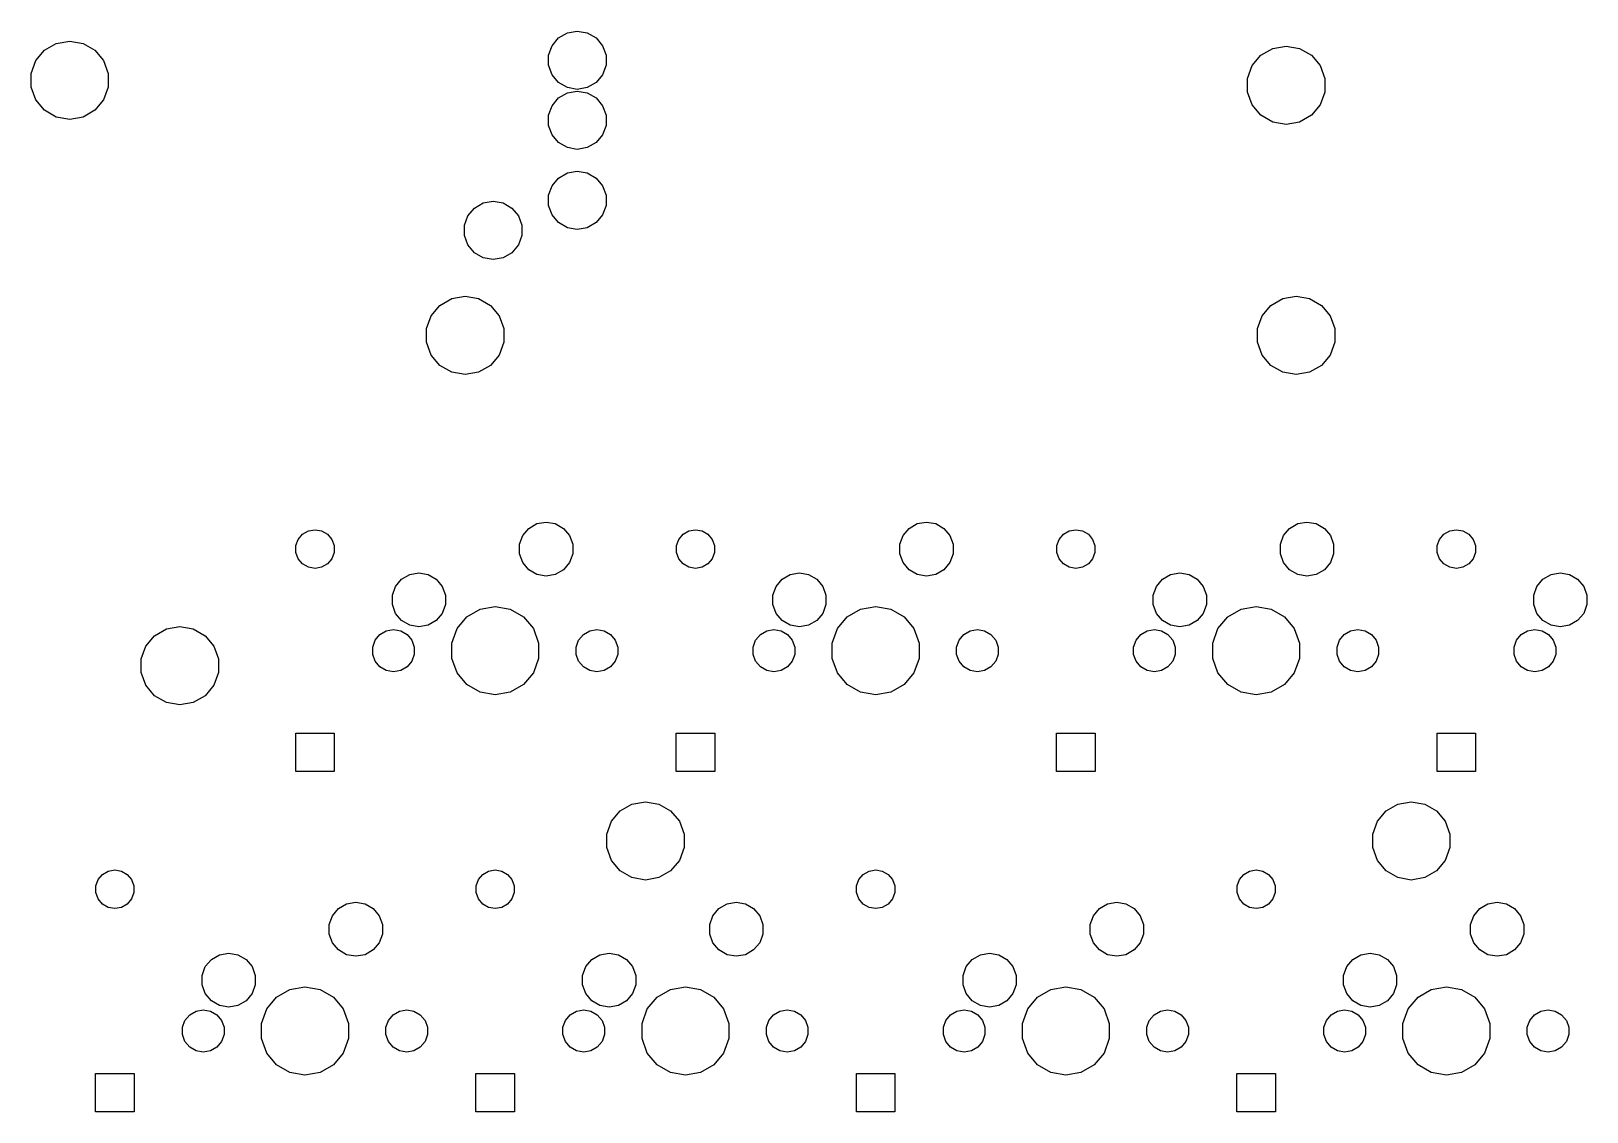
# Model space of a CAD drawing. Extents: x 37 to 201, y -145 to -29.
# Drawn here: x 36.8 to 114.5, y -83 to -29 of the extents above; entities that cross this region are included whole.
import ezdxf

# ---------------------------------------------------------------- set-up
doc = ezdxf.new("R2010")
doc.units = 0
doc.header["$MEASUREMENT"] = 0
doc.layers.add('BLACK', color=7, linetype='CONTINUOUS')

msp = doc.modelspace()

# ---------------------------------------------------------------- linework, layer by layer
at = {"layer": 'Black'}
for p, q in [((62.8395, -29.7722), (63.1644, -29.385)), ((63.1644, -29.385), (63.6022, -29.1322)), ((63.6022, -29.1322), (64.1, -29.0445)), ((64.1, -29.0445), (64.5978, -29.1322)), ((64.5978, -29.1322), (65.0356, -29.385)), ((65.0356, -29.385), (65.3605, -29.7722)), ((37.0548, -30.5213), (37.4918, -30.0005)), ((37.4918, -30.0005), (38.0805, -29.6606)), ((38.0805, -29.6606), (38.75, -29.5426)), ((38.75, -29.5426), (39.4195, -29.6606)), ((39.4195, -29.6606), (40.0082, -30.0005)), ((40.0082, -30.0005), (40.4452, -30.5213)), ((62.6666, -30.2472), (62.8395, -29.7722)), ((62.6666, -30.7528), (62.6666, -30.2472)), ((65.3605, -29.7722), (65.5334, -30.2472)), ((65.5334, -30.2472), (65.5334, -30.7528)), ((97.8048, -30.7713), (98.2418, -30.2505)), ((98.2418, -30.2505), (98.8305, -29.9106)), ((98.8305, -29.9106), (99.5, -29.7926)), ((99.5, -29.7926), (100.169, -29.9106)), ((100.169, -29.9106), (100.758, -30.2505)), ((100.758, -30.2505), (101.195, -30.7713)), ((36.8223, -31.1601), (37.0548, -30.5213)), ((40.4452, -30.5213), (40.6777, -31.1601)), ((62.8395, -31.2278), (62.6666, -30.7528)), ((65.5334, -30.7528), (65.3605, -31.2278)), ((97.5723, -31.4101), (97.8048, -30.7713)), ((101.195, -30.7713), (101.428, -31.4101)), ((36.8223, -31.8399), (36.8223, -31.1601)), ((37.0548, -32.4787), (36.8223, -31.8399)), ((40.6777, -31.8399), (40.4452, -32.4787)), ((40.6777, -31.1601), (40.6777, -31.8399)), ((63.1644, -31.615), (62.8395, -31.2278)), ((63.6022, -31.8678), (63.1644, -31.615)), ((65.0356, -31.615), (64.5978, -31.8678)), ((65.3605, -31.2278), (65.0356, -31.615)), ((97.5723, -32.0899), (97.5723, -31.4101)), ((101.428, -31.4101), (101.428, -32.0899)), ((37.4918, -32.9995), (37.0548, -32.4787)), ((40.4452, -32.4787), (40.0082, -32.9995)), ((62.8395, -32.7722), (63.1644, -32.385)), ((63.1644, -32.385), (63.6022, -32.1322)), ((64.1, -31.9555), (63.6022, -31.8678)), ((63.6022, -32.1322), (64.1, -32.0445)), ((64.5978, -31.8678), (64.1, -31.9555)), ((64.1, -32.0445), (64.5978, -32.1322)), ((64.5978, -32.1322), (65.0356, -32.385)), ((65.0356, -32.385), (65.3605, -32.7722)), ((97.8048, -32.7287), (97.5723, -32.0899)), ((101.428, -32.0899), (101.195, -32.7287)), ((38.0805, -33.3394), (37.4918, -32.9995)), ((38.75, -33.4574), (38.0805, -33.3394)), ((39.4195, -33.3394), (38.75, -33.4574)), ((40.0082, -32.9995), (39.4195, -33.3394)), ((62.6666, -33.2472), (62.8395, -32.7722)), ((62.6666, -33.7528), (62.6666, -33.2472)), ((65.3605, -32.7722), (65.5334, -33.2472)), ((65.5334, -33.2472), (65.5334, -33.7528)), ((98.2418, -33.2495), (97.8048, -32.7287)), ((98.8305, -33.5894), (98.2418, -33.2495)), ((100.758, -33.2495), (100.169, -33.5894)), ((101.195, -32.7287), (100.758, -33.2495)), ((62.8395, -34.2278), (62.6666, -33.7528)), ((65.5334, -33.7528), (65.3605, -34.2278)), ((99.5, -33.7074), (98.8305, -33.5894)), ((100.169, -33.5894), (99.5, -33.7074)), ((63.1644, -34.615), (62.8395, -34.2278)), ((63.6022, -34.8678), (63.1644, -34.615)), ((64.1, -34.9555), (63.6022, -34.8678)), ((64.5978, -34.8678), (64.1, -34.9555)), ((65.0356, -34.615), (64.5978, -34.8678)), ((65.3605, -34.2278), (65.0356, -34.615)), ((62.8395, -36.7722), (63.1644, -36.385)), ((63.1644, -36.385), (63.6022, -36.1322)), ((63.6022, -36.1322), (64.1, -36.0445)), ((64.1, -36.0445), (64.5978, -36.1322)), ((64.5978, -36.1322), (65.0356, -36.385)), ((65.0356, -36.385), (65.3605, -36.7722)), ((62.6666, -37.2472), (62.8395, -36.7722)), ((62.6666, -37.7528), (62.6666, -37.2472)), ((65.3605, -36.7722), (65.5334, -37.2472)), ((65.5334, -37.2472), (65.5334, -37.7528)), ((58.6395, -38.2722), (58.9644, -37.885)), ((58.9644, -37.885), (59.4022, -37.6322)), ((59.4022, -37.6322), (59.9, -37.5445)), ((59.9, -37.5445), (60.3978, -37.6322)), ((60.3978, -37.6322), (60.8356, -37.885)), ((60.8356, -37.885), (61.1605, -38.2722)), ((62.8395, -38.2278), (62.6666, -37.7528)), ((65.5334, -37.7528), (65.3605, -38.2278)), ((58.4666, -38.7472), (58.6395, -38.2722)), ((58.4666, -39.2528), (58.4666, -38.7472)), ((61.1605, -38.2722), (61.3334, -38.7472)), ((61.3334, -38.7472), (61.3334, -39.2528)), ((63.1644, -38.615), (62.8395, -38.2278)), ((63.6022, -38.8678), (63.1644, -38.615)), ((65.0356, -38.615), (64.5978, -38.8678)), ((65.3605, -38.2278), (65.0356, -38.615)), ((58.6395, -39.7278), (58.4666, -39.2528)), ((61.3334, -39.2528), (61.1605, -39.7278)), ((64.1, -38.9555), (63.6022, -38.8678)), ((64.5978, -38.8678), (64.1, -38.9555)), ((58.9644, -40.115), (58.6395, -39.7278)), ((59.4022, -40.3678), (58.9644, -40.115)), ((59.9, -40.4555), (59.4022, -40.3678)), ((60.3978, -40.3678), (59.9, -40.4555)), ((60.8356, -40.115), (60.3978, -40.3678)), ((61.1605, -39.7278), (60.8356, -40.115)), ((57.2418, -42.7505), (57.8305, -42.4106)), ((57.8305, -42.4106), (58.5, -42.2926)), ((58.5, -42.2926), (59.1695, -42.4106)), ((59.1695, -42.4106), (59.7582, -42.7505)), ((98.7418, -42.7505), (99.3305, -42.4106)), ((99.3305, -42.4106), (100, -42.2926)), ((100, -42.2926), (100.669, -42.4106)), ((100.669, -42.4106), (101.258, -42.7505)), ((56.5723, -43.9101), (56.8048, -43.2713)), ((56.8048, -43.2713), (57.2418, -42.7505)), ((59.7582, -42.7505), (60.1952, -43.2713)), ((60.1952, -43.2713), (60.4277, -43.9101)), ((98.0723, -43.9101), (98.3048, -43.2713)), ((98.3048, -43.2713), (98.7418, -42.7505)), ((101.258, -42.7505), (101.695, -43.2713)), ((101.695, -43.2713), (101.928, -43.9101)), ((56.5723, -44.5899), (56.5723, -43.9101)), ((60.4277, -43.9101), (60.4277, -44.5899)), ((98.0723, -44.5899), (98.0723, -43.9101)), ((101.928, -43.9101), (101.928, -44.5899)), ((56.8048, -45.2287), (56.5723, -44.5899)), ((60.4277, -44.5899), (60.1952, -45.2287)), ((98.3048, -45.2287), (98.0723, -44.5899)), ((101.928, -44.5899), (101.695, -45.2287)), ((57.2418, -45.7495), (56.8048, -45.2287)), ((57.8305, -46.0894), (57.2418, -45.7495)), ((59.7582, -45.7495), (59.1695, -46.0894)), ((60.1952, -45.2287), (59.7582, -45.7495)), ((98.7418, -45.7495), (98.3048, -45.2287)), ((99.3305, -46.0894), (98.7418, -45.7495)), ((101.258, -45.7495), (100.669, -46.0894)), ((101.695, -45.2287), (101.258, -45.7495)), ((58.5, -46.2074), (57.8305, -46.0894)), ((59.1695, -46.0894), (58.5, -46.2074)), ((100, -46.2074), (99.3305, -46.0894)), ((100.669, -46.0894), (100, -46.2074)), ((62.0789, -53.6532), (62.54, -53.5719)), ((62.54, -53.5719), (63.0011, -53.6532)), ((81.0789, -53.6532), (81.54, -53.5719)), ((81.54, -53.5719), (82.0011, -53.6532)), ((100.079, -53.6532), (100.54, -53.5719)), ((100.54, -53.5719), (101.001, -53.6532)), ((50.1637, -54.4372), (50.3793, -54.1803)), ((50.3793, -54.1803), (50.6697, -54.0126)), ((50.6697, -54.0126), (51, -53.9543)), ((51, -53.9543), (51.3303, -54.0126)), ((51.3303, -54.0126), (51.6207, -54.1803)), ((51.6207, -54.1803), (51.8363, -54.4372)), ((61.2124, -54.6859), (61.3725, -54.2459)), ((61.3725, -54.2459), (61.6734, -53.8873)), ((61.6734, -53.8873), (62.0789, -53.6532)), ((63.0011, -53.6532), (63.4066, -53.8873)), ((63.4066, -53.8873), (63.7075, -54.2459)), ((63.7075, -54.2459), (63.8676, -54.6859)), ((69.1637, -54.4372), (69.3793, -54.1803)), ((69.3793, -54.1803), (69.6697, -54.0126)), ((69.6697, -54.0126), (70, -53.9543)), ((70, -53.9543), (70.3303, -54.0126)), ((70.3303, -54.0126), (70.6207, -54.1803)), ((70.6207, -54.1803), (70.8363, -54.4372)), ((80.2124, -54.6859), (80.3725, -54.2459)), ((80.3725, -54.2459), (80.6734, -53.8873)), ((80.6734, -53.8873), (81.0789, -53.6532)), ((82.0011, -53.6532), (82.4066, -53.8873)), ((82.4066, -53.8873), (82.7075, -54.2459)), ((82.7075, -54.2459), (82.8676, -54.6859)), ((88.1637, -54.4372), (88.3793, -54.1803)), ((88.3793, -54.1803), (88.6697, -54.0126)), ((88.6697, -54.0126), (89, -53.9543)), ((89, -53.9543), (89.3303, -54.0126)), ((89.3303, -54.0126), (89.6207, -54.1803)), ((89.6207, -54.1803), (89.8363, -54.4372)), ((99.2124, -54.6859), (99.3725, -54.2459)), ((99.3725, -54.2459), (99.6734, -53.8873)), ((99.6734, -53.8873), (100.079, -53.6532)), ((101.001, -53.6532), (101.407, -53.8873)), ((101.407, -53.8873), (101.708, -54.2459)), ((101.708, -54.2459), (101.868, -54.6859)), ((107.164, -54.4372), (107.379, -54.1803)), ((107.379, -54.1803), (107.67, -54.0126)), ((107.67, -54.0126), (108, -53.9543)), ((108, -53.9543), (108.33, -54.0126)), ((108.33, -54.0126), (108.621, -54.1803)), ((108.621, -54.1803), (108.836, -54.4372)), ((50.049, -54.7523), (50.1637, -54.4372)), ((50.049, -55.0877), (50.049, -54.7523)), ((50.1637, -55.4028), (50.049, -55.0877)), ((51.8363, -54.4372), (51.951, -54.7523)), ((51.951, -55.0877), (51.8363, -55.4028)), ((51.951, -54.7523), (51.951, -55.0877)), ((61.2124, -55.1541), (61.2124, -54.6859)), ((61.3725, -55.5941), (61.2124, -55.1541)), ((63.8676, -55.1541), (63.7075, -55.5941)), ((63.8676, -54.6859), (63.8676, -55.1541)), ((69.049, -54.7523), (69.1637, -54.4372)), ((69.049, -55.0877), (69.049, -54.7523)), ((69.1637, -55.4028), (69.049, -55.0877)), ((70.8363, -54.4372), (70.951, -54.7523)), ((70.951, -55.0877), (70.8363, -55.4028)), ((70.951, -54.7523), (70.951, -55.0877)), ((80.2124, -55.1541), (80.2124, -54.6859)), ((80.3725, -55.5941), (80.2124, -55.1541)), ((82.8676, -55.1541), (82.7075, -55.5941)), ((82.8676, -54.6859), (82.8676, -55.1541)), ((88.049, -54.7523), (88.1637, -54.4372)), ((88.049, -55.0877), (88.049, -54.7523)), ((88.1637, -55.4028), (88.049, -55.0877)), ((89.8363, -54.4372), (89.951, -54.7523)), ((89.951, -55.0877), (89.8363, -55.4028)), ((89.951, -54.7523), (89.951, -55.0877)), ((99.2124, -55.1541), (99.2124, -54.6859)), ((99.3725, -55.5941), (99.2124, -55.1541)), ((101.868, -55.1541), (101.708, -55.5941)), ((101.868, -54.6859), (101.868, -55.1541)), ((107.049, -54.7523), (107.164, -54.4372)), ((107.049, -55.0877), (107.049, -54.7523)), ((107.164, -55.4028), (107.049, -55.0877)), ((108.836, -54.4372), (108.951, -54.7523)), ((108.951, -55.0877), (108.836, -55.4028)), ((108.951, -54.7523), (108.951, -55.0877)), ((50.3793, -55.6597), (50.1637, -55.4028)), ((50.6697, -55.8274), (50.3793, -55.6597)), ((51, -55.8857), (50.6697, -55.8274)), ((51.3303, -55.8274), (51, -55.8857)), ((51.6207, -55.6597), (51.3303, -55.8274)), ((51.8363, -55.4028), (51.6207, -55.6597)), ((61.6734, -55.9527), (61.3725, -55.5941)), ((63.7075, -55.5941), (63.4066, -55.9527)), ((69.3793, -55.6597), (69.1637, -55.4028)), ((69.6697, -55.8274), (69.3793, -55.6597)), ((70, -55.8857), (69.6697, -55.8274)), ((70.3303, -55.8274), (70, -55.8857)), ((70.6207, -55.6597), (70.3303, -55.8274)), ((70.8363, -55.4028), (70.6207, -55.6597)), ((80.6734, -55.9527), (80.3725, -55.5941)), ((82.7075, -55.5941), (82.4066, -55.9527)), ((88.3793, -55.6597), (88.1637, -55.4028)), ((88.6697, -55.8274), (88.3793, -55.6597)), ((89, -55.8857), (88.6697, -55.8274)), ((89.3303, -55.8274), (89, -55.8857)), ((89.6207, -55.6597), (89.3303, -55.8274)), ((89.8363, -55.4028), (89.6207, -55.6597)), ((99.6734, -55.9527), (99.3725, -55.5941)), ((101.708, -55.5941), (101.407, -55.9527)), ((107.379, -55.6597), (107.164, -55.4028)), ((107.67, -55.8274), (107.379, -55.6597)), ((108, -55.8857), (107.67, -55.8274)), ((108.33, -55.8274), (108, -55.8857)), ((108.621, -55.6597), (108.33, -55.8274)), ((108.836, -55.4028), (108.621, -55.6597)), ((55.0225, -56.7859), (55.3234, -56.4273)), ((55.3234, -56.4273), (55.7289, -56.1932)), ((55.7289, -56.1932), (56.19, -56.1119)), ((56.19, -56.1119), (56.6511, -56.1932)), ((56.6511, -56.1932), (57.0566, -56.4273)), ((57.0566, -56.4273), (57.3575, -56.7859)), ((62.0789, -56.1868), (61.6734, -55.9527)), ((62.54, -56.2681), (62.0789, -56.1868)), ((63.0011, -56.1868), (62.54, -56.2681)), ((63.4066, -55.9527), (63.0011, -56.1868)), ((74.0225, -56.7859), (74.3234, -56.4273)), ((74.3234, -56.4273), (74.7289, -56.1932)), ((74.7289, -56.1932), (75.19, -56.1119)), ((75.19, -56.1119), (75.6511, -56.1932)), ((75.6511, -56.1932), (76.0566, -56.4273)), ((76.0566, -56.4273), (76.3575, -56.7859)), ((81.0789, -56.1868), (80.6734, -55.9527)), ((81.54, -56.2681), (81.0789, -56.1868)), ((82.0011, -56.1868), (81.54, -56.2681)), ((82.4066, -55.9527), (82.0011, -56.1868)), ((93.0225, -56.7859), (93.3234, -56.4273)), ((93.3234, -56.4273), (93.7289, -56.1932)), ((93.7289, -56.1932), (94.19, -56.1119)), ((94.19, -56.1119), (94.6511, -56.1932)), ((94.6511, -56.1932), (95.0566, -56.4273)), ((95.0566, -56.4273), (95.3575, -56.7859)), ((100.079, -56.1868), (99.6734, -55.9527)), ((100.54, -56.2681), (100.079, -56.1868)), ((101.001, -56.1868), (100.54, -56.2681)), ((101.407, -55.9527), (101.001, -56.1868)), ((112.022, -56.7859), (112.323, -56.4273)), ((112.323, -56.4273), (112.729, -56.1932)), ((112.729, -56.1932), (113.19, -56.1119)), ((113.19, -56.1119), (113.651, -56.1932)), ((113.651, -56.1932), (114.057, -56.4273)), ((114.057, -56.4273), (114.358, -56.7859)), ((54.8624, -57.2259), (55.0225, -56.7859)), ((54.8624, -57.6941), (54.8624, -57.2259)), ((57.3575, -56.7859), (57.5176, -57.2259)), ((57.5176, -57.2259), (57.5176, -57.6941)), ((73.8624, -57.2259), (74.0225, -56.7859)), ((73.8624, -57.6941), (73.8624, -57.2259)), ((76.3575, -56.7859), (76.5176, -57.2259)), ((76.5176, -57.2259), (76.5176, -57.6941)), ((92.8624, -57.2259), (93.0225, -56.7859)), ((92.8624, -57.6941), (92.8624, -57.2259)), ((95.3575, -56.7859), (95.5176, -57.2259)), ((95.5176, -57.2259), (95.5176, -57.6941)), ((111.862, -57.2259), (112.022, -56.7859)), ((111.862, -57.6941), (111.862, -57.2259)), ((114.358, -56.7859), (114.518, -57.2259)), ((114.518, -57.2259), (114.518, -57.6941)), ((55.0225, -58.1341), (54.8624, -57.6941)), ((55.3234, -58.4927), (55.0225, -58.1341)), ((57.3575, -58.1341), (57.0566, -58.4927)), ((57.5176, -57.6941), (57.3575, -58.1341)), ((58.5844, -58.313), (59.2468, -57.9305)), ((59.2468, -57.9305), (60, -57.7977)), ((60, -57.7977), (60.7532, -57.9305)), ((60.7532, -57.9305), (61.4156, -58.313)), ((74.0225, -58.1341), (73.8624, -57.6941)), ((74.3234, -58.4927), (74.0225, -58.1341)), ((76.3575, -58.1341), (76.0566, -58.4927)), ((76.5176, -57.6941), (76.3575, -58.1341)), ((77.5844, -58.313), (78.2468, -57.9305)), ((78.2468, -57.9305), (79, -57.7977)), ((79, -57.7977), (79.7532, -57.9305)), ((79.7532, -57.9305), (80.4156, -58.313)), ((93.0225, -58.1341), (92.8624, -57.6941)), ((93.3234, -58.4927), (93.0225, -58.1341)), ((95.3575, -58.1341), (95.0566, -58.4927)), ((95.5176, -57.6941), (95.3575, -58.1341)), ((96.5844, -58.313), (97.2468, -57.9305)), ((97.2468, -57.9305), (98, -57.7977)), ((98, -57.7977), (98.7532, -57.9305)), ((98.7532, -57.9305), (99.4156, -58.313)), ((112.022, -58.1341), (111.862, -57.6941)), ((112.323, -58.4927), (112.022, -58.1341)), ((114.358, -58.1341), (114.057, -58.4927)), ((114.518, -57.6941), (114.358, -58.1341)), ((42.9918, -59.2505), (43.5805, -58.9106)), ((43.5805, -58.9106), (44.25, -58.7926)), ((44.25, -58.7926), (44.9195, -58.9106)), ((44.9195, -58.9106), (45.5082, -59.2505)), ((54.2419, -59.1919), (54.5592, -59.0087)), ((54.5592, -59.0087), (54.92, -58.9451)), ((54.92, -58.9451), (55.2808, -59.0087)), ((55.2808, -59.0087), (55.5981, -59.1919)), ((55.7289, -58.7268), (55.3234, -58.4927)), ((56.19, -58.8081), (55.7289, -58.7268)), ((56.6511, -58.7268), (56.19, -58.8081)), ((57.0566, -58.4927), (56.6511, -58.7268)), ((57.8312, -59.6176), (58.0928, -58.8989)), ((58.0928, -58.8989), (58.5844, -58.313)), ((61.4156, -58.313), (61.9072, -58.8989)), ((61.9072, -58.8989), (62.1688, -59.6176)), ((64.4019, -59.1919), (64.7192, -59.0087)), ((64.7192, -59.0087), (65.08, -58.9451)), ((65.08, -58.9451), (65.4408, -59.0087)), ((65.4408, -59.0087), (65.7581, -59.1919)), ((73.2419, -59.1919), (73.5592, -59.0087)), ((73.5592, -59.0087), (73.92, -58.9451)), ((73.92, -58.9451), (74.2808, -59.0087)), ((74.2808, -59.0087), (74.5981, -59.1919)), ((74.7289, -58.7268), (74.3234, -58.4927)), ((75.19, -58.8081), (74.7289, -58.7268)), ((75.6511, -58.7268), (75.19, -58.8081)), ((76.0566, -58.4927), (75.6511, -58.7268)), ((76.8312, -59.6176), (77.0928, -58.8989)), ((77.0928, -58.8989), (77.5844, -58.313)), ((80.4156, -58.313), (80.9072, -58.8989)), ((80.9072, -58.8989), (81.1688, -59.6176)), ((83.4019, -59.1919), (83.7192, -59.0087)), ((83.7192, -59.0087), (84.08, -58.9451)), ((84.08, -58.9451), (84.4408, -59.0087)), ((84.4408, -59.0087), (84.7581, -59.1919)), ((92.2419, -59.1919), (92.5592, -59.0087)), ((92.5592, -59.0087), (92.92, -58.9451)), ((92.92, -58.9451), (93.2808, -59.0087)), ((93.2808, -59.0087), (93.5981, -59.1919)), ((93.7289, -58.7268), (93.3234, -58.4927)), ((94.19, -58.8081), (93.7289, -58.7268)), ((94.6511, -58.7268), (94.19, -58.8081)), ((95.0566, -58.4927), (94.6511, -58.7268)), ((95.8312, -59.6176), (96.0928, -58.8989)), ((96.0928, -58.8989), (96.5844, -58.313)), ((99.4156, -58.313), (99.9072, -58.8989)), ((99.9072, -58.8989), (100.169, -59.6176)), ((102.402, -59.1919), (102.719, -59.0087)), ((102.719, -59.0087), (103.08, -58.9451)), ((103.08, -58.9451), (103.441, -59.0087)), ((103.441, -59.0087), (103.758, -59.1919)), ((111.242, -59.1919), (111.559, -59.0087)), ((111.559, -59.0087), (111.92, -58.9451)), ((111.92, -58.9451), (112.281, -59.0087)), ((112.281, -59.0087), (112.598, -59.1919)), ((112.729, -58.7268), (112.323, -58.4927)), ((113.19, -58.8081), (112.729, -58.7268)), ((113.651, -58.7268), (113.19, -58.8081)), ((114.057, -58.4927), (113.651, -58.7268)), ((42.3223, -60.4101), (42.5548, -59.7713)), ((42.5548, -59.7713), (42.9918, -59.2505)), ((45.5082, -59.2505), (45.9452, -59.7713)), ((45.9452, -59.7713), (46.1777, -60.4101)), ((53.8811, -59.8168), (54.0064, -59.4725)), ((53.8811, -60.1832), (53.8811, -59.8168)), ((54.0064, -59.4725), (54.2419, -59.1919)), ((55.5981, -59.1919), (55.8336, -59.4725)), ((55.8336, -59.4725), (55.9589, -59.8168)), ((55.9589, -59.8168), (55.9589, -60.1832)), ((57.8312, -60.3824), (57.8312, -59.6176)), ((62.1688, -59.6176), (62.1688, -60.3824)), ((64.0411, -59.8168), (64.1664, -59.4725)), ((64.0411, -60.1832), (64.0411, -59.8168)), ((64.1664, -59.4725), (64.4019, -59.1919)), ((65.7581, -59.1919), (65.9936, -59.4725)), ((65.9936, -59.4725), (66.1189, -59.8168)), ((66.1189, -59.8168), (66.1189, -60.1832)), ((72.8811, -59.8168), (73.0064, -59.4725)), ((72.8811, -60.1832), (72.8811, -59.8168)), ((73.0064, -59.4725), (73.2419, -59.1919)), ((74.5981, -59.1919), (74.8336, -59.4725)), ((74.8336, -59.4725), (74.9589, -59.8168)), ((74.9589, -59.8168), (74.9589, -60.1832)), ((76.8312, -60.3824), (76.8312, -59.6176)), ((81.1688, -59.6176), (81.1688, -60.3824)), ((83.0411, -59.8168), (83.1664, -59.4725)), ((83.0411, -60.1832), (83.0411, -59.8168)), ((83.1664, -59.4725), (83.4019, -59.1919)), ((84.7581, -59.1919), (84.9936, -59.4725)), ((84.9936, -59.4725), (85.1189, -59.8168)), ((85.1189, -59.8168), (85.1189, -60.1832)), ((91.8811, -59.8168), (92.0064, -59.4725)), ((91.8811, -60.1832), (91.8811, -59.8168)), ((92.0064, -59.4725), (92.2419, -59.1919)), ((93.5981, -59.1919), (93.8336, -59.4725)), ((93.8336, -59.4725), (93.9589, -59.8168)), ((93.9589, -59.8168), (93.9589, -60.1832)), ((95.8312, -60.3824), (95.8312, -59.6176)), ((100.169, -59.6176), (100.169, -60.3824)), ((102.041, -59.8168), (102.166, -59.4725)), ((102.041, -60.1832), (102.041, -59.8168)), ((102.166, -59.4725), (102.402, -59.1919)), ((103.758, -59.1919), (103.994, -59.4725)), ((103.994, -59.4725), (104.119, -59.8168)), ((104.119, -59.8168), (104.119, -60.1832)), ((110.881, -59.8168), (111.006, -59.4725)), ((110.881, -60.1832), (110.881, -59.8168)), ((111.006, -59.4725), (111.242, -59.1919)), ((112.598, -59.1919), (112.834, -59.4725)), ((112.834, -59.4725), (112.959, -59.8168)), ((112.959, -59.8168), (112.959, -60.1832)), ((42.3223, -61.0899), (42.3223, -60.4101)), ((46.1777, -60.4101), (46.1777, -61.0899)), ((54.0064, -60.5275), (53.8811, -60.1832)), ((54.2419, -60.8081), (54.0064, -60.5275)), ((55.8336, -60.5275), (55.5981, -60.8081)), ((55.9589, -60.1832), (55.8336, -60.5275)), ((58.0928, -61.1011), (57.8312, -60.3824)), ((62.1688, -60.3824), (61.9072, -61.1011)), ((64.1664, -60.5275), (64.0411, -60.1832)), ((64.4019, -60.8081), (64.1664, -60.5275)), ((65.9936, -60.5275), (65.7581, -60.8081)), ((66.1189, -60.1832), (65.9936, -60.5275)), ((73.0064, -60.5275), (72.8811, -60.1832)), ((73.2419, -60.8081), (73.0064, -60.5275)), ((74.8336, -60.5275), (74.5981, -60.8081)), ((74.9589, -60.1832), (74.8336, -60.5275)), ((77.0928, -61.1011), (76.8312, -60.3824)), ((81.1688, -60.3824), (80.9072, -61.1011)), ((83.1664, -60.5275), (83.0411, -60.1832)), ((83.4019, -60.8081), (83.1664, -60.5275)), ((84.9936, -60.5275), (84.7581, -60.8081)), ((85.1189, -60.1832), (84.9936, -60.5275)), ((92.0064, -60.5275), (91.8811, -60.1832)), ((92.2419, -60.8081), (92.0064, -60.5275)), ((93.8336, -60.5275), (93.5981, -60.8081)), ((93.9589, -60.1832), (93.8336, -60.5275)), ((96.0928, -61.1011), (95.8312, -60.3824)), ((100.169, -60.3824), (99.9072, -61.1011)), ((102.166, -60.5275), (102.041, -60.1832)), ((102.402, -60.8081), (102.166, -60.5275)), ((103.994, -60.5275), (103.758, -60.8081)), ((104.119, -60.1832), (103.994, -60.5275)), ((111.006, -60.5275), (110.881, -60.1832)), ((111.242, -60.8081), (111.006, -60.5275)), ((112.834, -60.5275), (112.598, -60.8081)), ((112.959, -60.1832), (112.834, -60.5275)), ((42.5548, -61.7287), (42.3223, -61.0899)), ((46.1777, -61.0899), (45.9452, -61.7287)), ((54.5592, -60.9913), (54.2419, -60.8081)), ((54.92, -61.0549), (54.5592, -60.9913)), ((55.2808, -60.9913), (54.92, -61.0549)), ((55.5981, -60.8081), (55.2808, -60.9913)), ((58.5844, -61.687), (58.0928, -61.1011)), ((61.9072, -61.1011), (61.4156, -61.687)), ((64.7192, -60.9913), (64.4019, -60.8081)), ((65.08, -61.0549), (64.7192, -60.9913)), ((65.4408, -60.9913), (65.08, -61.0549)), ((65.7581, -60.8081), (65.4408, -60.9913)), ((73.5592, -60.9913), (73.2419, -60.8081)), ((73.92, -61.0549), (73.5592, -60.9913)), ((74.2808, -60.9913), (73.92, -61.0549)), ((74.5981, -60.8081), (74.2808, -60.9913)), ((77.5844, -61.687), (77.0928, -61.1011)), ((80.9072, -61.1011), (80.4156, -61.687)), ((83.7192, -60.9913), (83.4019, -60.8081)), ((84.08, -61.0549), (83.7192, -60.9913)), ((84.4408, -60.9913), (84.08, -61.0549)), ((84.7581, -60.8081), (84.4408, -60.9913)), ((92.5592, -60.9913), (92.2419, -60.8081)), ((92.92, -61.0549), (92.5592, -60.9913)), ((93.2808, -60.9913), (92.92, -61.0549)), ((93.5981, -60.8081), (93.2808, -60.9913)), ((96.5844, -61.687), (96.0928, -61.1011)), ((99.9072, -61.1011), (99.4156, -61.687)), ((102.719, -60.9913), (102.402, -60.8081)), ((103.08, -61.0549), (102.719, -60.9913)), ((103.441, -60.9913), (103.08, -61.0549)), ((103.758, -60.8081), (103.441, -60.9913)), ((111.559, -60.9913), (111.242, -60.8081)), ((111.92, -61.0549), (111.559, -60.9913)), ((112.281, -60.9913), (111.92, -61.0549)), ((112.598, -60.8081), (112.281, -60.9913)), ((42.9918, -62.2495), (42.5548, -61.7287)), ((45.9452, -61.7287), (45.5082, -62.2495)), ((59.2468, -62.0695), (58.5844, -61.687)), ((60, -62.2023), (59.2468, -62.0695)), ((60.7532, -62.0695), (60, -62.2023)), ((61.4156, -61.687), (60.7532, -62.0695)), ((78.2468, -62.0695), (77.5844, -61.687)), ((79, -62.2023), (78.2468, -62.0695)), ((79.7532, -62.0695), (79, -62.2023)), ((80.4156, -61.687), (79.7532, -62.0695)), ((97.2468, -62.0695), (96.5844, -61.687)), ((98, -62.2023), (97.2468, -62.0695)), ((98.7532, -62.0695), (98, -62.2023)), ((99.4156, -61.687), (98.7532, -62.0695)), ((43.5805, -62.5894), (42.9918, -62.2495)), ((44.25, -62.7074), (43.5805, -62.5894)), ((44.9195, -62.5894), (44.25, -62.7074)), ((45.5082, -62.2495), (44.9195, -62.5894)), ((50.038, -66.042), (50.038, -64.118)), ((50.038, -64.118), (51.962, -64.118)), ((51.962, -64.118), (51.962, -66.042)), ((69.038, -66.042), (69.038, -64.118)), ((69.038, -64.118), (70.962, -64.118)), ((70.962, -64.118), (70.962, -66.042)), ((88.038, -66.042), (88.038, -64.118)), ((88.038, -64.118), (89.962, -64.118)), ((89.962, -64.118), (89.962, -66.042)), ((107.038, -66.042), (107.038, -64.118)), ((107.038, -64.118), (108.962, -64.118)), ((108.962, -64.118), (108.962, -66.042)), ((51.962, -66.042), (50.038, -66.042)), ((70.962, -66.042), (69.038, -66.042)), ((89.962, -66.042), (88.038, -66.042)), ((108.962, -66.042), (107.038, -66.042)), ((66.8305, -67.6606), (67.5, -67.5426)), ((67.5, -67.5426), (68.1695, -67.6606)), ((105.081, -67.6606), (105.75, -67.5426)), ((105.75, -67.5426), (106.419, -67.6606)), ((65.8048, -68.5213), (66.2418, -68.0005)), ((66.2418, -68.0005), (66.8305, -67.6606)), ((68.1695, -67.6606), (68.7582, -68.0005)), ((68.7582, -68.0005), (69.1952, -68.5213)), ((104.055, -68.5213), (104.492, -68.0005)), ((104.492, -68.0005), (105.081, -67.6606)), ((106.419, -67.6606), (107.008, -68.0005)), ((107.008, -68.0005), (107.445, -68.5213)), ((65.5723, -69.1601), (65.8048, -68.5213)), ((69.1952, -68.5213), (69.4277, -69.1601)), ((103.822, -69.1601), (104.055, -68.5213)), ((107.445, -68.5213), (107.678, -69.1601)), ((65.5723, -69.8399), (65.5723, -69.1601)), ((65.8048, -70.4787), (65.5723, -69.8399)), ((69.4277, -69.8399), (69.1952, -70.4787)), ((69.4277, -69.1601), (69.4277, -69.8399)), ((103.822, -69.8399), (103.822, -69.1601)), ((104.055, -70.4787), (103.822, -69.8399)), ((107.678, -69.8399), (107.445, -70.4787)), ((107.678, -69.1601), (107.678, -69.8399)), ((66.2418, -70.9995), (65.8048, -70.4787)), ((69.1952, -70.4787), (68.7582, -70.9995)), ((104.492, -70.9995), (104.055, -70.4787)), ((107.445, -70.4787), (107.008, -70.9995)), ((40.049, -71.7523), (40.1637, -71.4372)), ((40.1637, -71.4372), (40.3793, -71.1803)), ((40.3793, -71.1803), (40.6697, -71.0126)), ((40.6697, -71.0126), (41, -70.9543)), ((41, -70.9543), (41.3303, -71.0126)), ((41.3303, -71.0126), (41.6207, -71.1803)), ((41.6207, -71.1803), (41.8363, -71.4372)), ((41.8363, -71.4372), (41.951, -71.7523)), ((59.049, -71.7523), (59.1637, -71.4372)), ((59.1637, -71.4372), (59.3793, -71.1803)), ((59.3793, -71.1803), (59.6697, -71.0126)), ((59.6697, -71.0126), (60, -70.9543)), ((60, -70.9543), (60.3303, -71.0126)), ((60.3303, -71.0126), (60.6207, -71.1803)), ((60.6207, -71.1803), (60.8363, -71.4372)), ((60.8363, -71.4372), (60.951, -71.7523)), ((66.8305, -71.3394), (66.2418, -70.9995)), ((67.5, -71.4574), (66.8305, -71.3394)), ((68.1695, -71.3394), (67.5, -71.4574)), ((68.7582, -70.9995), (68.1695, -71.3394)), ((78.049, -71.7523), (78.1637, -71.4372)), ((78.1637, -71.4372), (78.3793, -71.1803)), ((78.3793, -71.1803), (78.6697, -71.0126)), ((78.6697, -71.0126), (79, -70.9543)), ((79, -70.9543), (79.3303, -71.0126)), ((79.3303, -71.0126), (79.6207, -71.1803)), ((79.6207, -71.1803), (79.8363, -71.4372)), ((79.8363, -71.4372), (79.951, -71.7523)), ((97.049, -71.7523), (97.1637, -71.4372)), ((97.1637, -71.4372), (97.3793, -71.1803)), ((97.3793, -71.1803), (97.6697, -71.0126)), ((97.6697, -71.0126), (98, -70.9543)), ((98, -70.9543), (98.3303, -71.0126)), ((98.3303, -71.0126), (98.6207, -71.1803)), ((98.6207, -71.1803), (98.8363, -71.4372)), ((98.8363, -71.4372), (98.951, -71.7523)), ((105.081, -71.3394), (104.492, -70.9995)), ((105.75, -71.4574), (105.081, -71.3394)), ((106.419, -71.3394), (105.75, -71.4574)), ((107.008, -70.9995), (106.419, -71.3394)), ((40.049, -72.0877), (40.049, -71.7523)), ((40.1637, -72.4028), (40.049, -72.0877)), ((41.951, -72.0877), (41.8363, -72.4028)), ((41.951, -71.7523), (41.951, -72.0877)), ((59.049, -72.0877), (59.049, -71.7523)), ((59.1637, -72.4028), (59.049, -72.0877)), ((60.951, -72.0877), (60.8363, -72.4028)), ((60.951, -71.7523), (60.951, -72.0877)), ((78.049, -72.0877), (78.049, -71.7523)), ((78.1637, -72.4028), (78.049, -72.0877)), ((79.951, -72.0877), (79.8363, -72.4028)), ((79.951, -71.7523), (79.951, -72.0877)), ((97.049, -72.0877), (97.049, -71.7523)), ((97.1637, -72.4028), (97.049, -72.0877)), ((98.951, -72.0877), (98.8363, -72.4028)), ((98.951, -71.7523), (98.951, -72.0877)), ((40.3793, -72.6598), (40.1637, -72.4028)), ((40.6697, -72.8274), (40.3793, -72.6598)), ((41, -72.8857), (40.6697, -72.8274)), ((41.3303, -72.8274), (41, -72.8857)), ((41.6207, -72.6598), (41.3303, -72.8274)), ((41.8363, -72.4028), (41.6207, -72.6598)), ((51.8725, -73.2459), (52.1734, -72.8873)), ((52.1734, -72.8873), (52.5789, -72.6532)), ((52.5789, -72.6532), (53.04, -72.5719)), ((53.04, -72.5719), (53.5011, -72.6532)), ((53.5011, -72.6532), (53.9066, -72.8873)), ((53.9066, -72.8873), (54.2075, -73.2459)), ((59.3793, -72.6598), (59.1637, -72.4028)), ((59.6697, -72.8274), (59.3793, -72.6598)), ((60, -72.8857), (59.6697, -72.8274)), ((60.3303, -72.8274), (60, -72.8857)), ((60.6207, -72.6598), (60.3303, -72.8274)), ((60.8363, -72.4028), (60.6207, -72.6598)), ((70.8725, -73.2459), (71.1734, -72.8873)), ((71.1734, -72.8873), (71.5789, -72.6532)), ((71.5789, -72.6532), (72.04, -72.5719)), ((72.04, -72.5719), (72.5011, -72.6532)), ((72.5011, -72.6532), (72.9066, -72.8873)), ((72.9066, -72.8873), (73.2075, -73.2459)), ((78.3793, -72.6598), (78.1637, -72.4028)), ((78.6697, -72.8274), (78.3793, -72.6598)), ((79, -72.8857), (78.6697, -72.8274)), ((79.3303, -72.8274), (79, -72.8857)), ((79.6207, -72.6598), (79.3303, -72.8274)), ((79.8363, -72.4028), (79.6207, -72.6598)), ((89.8725, -73.2459), (90.1734, -72.8873)), ((90.1734, -72.8873), (90.5789, -72.6532)), ((90.5789, -72.6532), (91.04, -72.5719)), ((91.04, -72.5719), (91.5011, -72.6532)), ((91.5011, -72.6532), (91.9066, -72.8873)), ((91.9066, -72.8873), (92.2075, -73.2459)), ((97.3793, -72.6598), (97.1637, -72.4028)), ((97.6697, -72.8274), (97.3793, -72.6598)), ((98, -72.8857), (97.6697, -72.8274)), ((98.3303, -72.8274), (98, -72.8857)), ((98.6207, -72.6598), (98.3303, -72.8274)), ((98.8363, -72.4028), (98.6207, -72.6598)), ((108.872, -73.2459), (109.173, -72.8873)), ((109.173, -72.8873), (109.579, -72.6532)), ((109.579, -72.6532), (110.04, -72.5719)), ((110.04, -72.5719), (110.501, -72.6532)), ((110.501, -72.6532), (110.907, -72.8873)), ((110.907, -72.8873), (111.208, -73.2459)), ((51.7124, -73.6859), (51.8725, -73.2459)), ((51.7124, -74.1541), (51.7124, -73.6859)), ((54.2075, -73.2459), (54.3676, -73.6859)), ((54.3676, -73.6859), (54.3676, -74.1541)), ((70.7124, -73.6859), (70.8725, -73.2459)), ((70.7124, -74.1541), (70.7124, -73.6859)), ((73.2075, -73.2459), (73.3676, -73.6859)), ((73.3676, -73.6859), (73.3676, -74.1541)), ((89.7124, -73.6859), (89.8725, -73.2459)), ((89.7124, -74.1541), (89.7124, -73.6859)), ((92.2075, -73.2459), (92.3676, -73.6859)), ((92.3676, -73.6859), (92.3676, -74.1541)), ((108.712, -73.6859), (108.872, -73.2459)), ((108.712, -74.1541), (108.712, -73.6859)), ((111.208, -73.2459), (111.368, -73.6859)), ((111.368, -73.6859), (111.368, -74.1541)), ((51.8725, -74.5941), (51.7124, -74.1541)), ((54.3676, -74.1541), (54.2075, -74.5941)), ((70.8725, -74.5941), (70.7124, -74.1541)), ((73.3676, -74.1541), (73.2075, -74.5941)), ((89.8725, -74.5941), (89.7124, -74.1541)), ((92.3676, -74.1541), (92.2075, -74.5941)), ((108.872, -74.5941), (108.712, -74.1541)), ((111.368, -74.1541), (111.208, -74.5941)), ((45.8234, -75.4273), (46.2289, -75.1932)), ((46.2289, -75.1932), (46.69, -75.1119)), ((46.69, -75.1119), (47.1511, -75.1932)), ((47.1511, -75.1932), (47.5566, -75.4273)), ((52.1734, -74.9527), (51.8725, -74.5941)), ((52.5789, -75.1868), (52.1734, -74.9527)), ((53.04, -75.2681), (52.5789, -75.1868)), ((53.5011, -75.1868), (53.04, -75.2681)), ((53.9066, -74.9527), (53.5011, -75.1868)), ((54.2075, -74.5941), (53.9066, -74.9527)), ((64.8234, -75.4273), (65.2289, -75.1932)), ((65.2289, -75.1932), (65.69, -75.1119)), ((65.69, -75.1119), (66.1511, -75.1932)), ((66.1511, -75.1932), (66.5566, -75.4273)), ((71.1734, -74.9527), (70.8725, -74.5941)), ((71.5789, -75.1868), (71.1734, -74.9527)), ((72.04, -75.2681), (71.5789, -75.1868)), ((72.5011, -75.1868), (72.04, -75.2681)), ((72.9066, -74.9527), (72.5011, -75.1868)), ((73.2075, -74.5941), (72.9066, -74.9527)), ((83.8234, -75.4273), (84.2289, -75.1932)), ((84.2289, -75.1932), (84.69, -75.1119)), ((84.69, -75.1119), (85.1511, -75.1932)), ((85.1511, -75.1932), (85.5566, -75.4273)), ((90.1734, -74.9527), (89.8725, -74.5941)), ((90.5789, -75.1868), (90.1734, -74.9527)), ((91.04, -75.2681), (90.5789, -75.1868)), ((91.5011, -75.1868), (91.04, -75.2681)), ((91.9066, -74.9527), (91.5011, -75.1868)), ((92.2075, -74.5941), (91.9066, -74.9527)), ((102.823, -75.4273), (103.229, -75.1932)), ((103.229, -75.1932), (103.69, -75.1119)), ((103.69, -75.1119), (104.151, -75.1932)), ((104.151, -75.1932), (104.557, -75.4273)), ((109.173, -74.9527), (108.872, -74.5941)), ((109.579, -75.1868), (109.173, -74.9527)), ((110.04, -75.2681), (109.579, -75.1868)), ((110.501, -75.1868), (110.04, -75.2681)), ((110.907, -74.9527), (110.501, -75.1868)), ((111.208, -74.5941), (110.907, -74.9527)), ((45.3624, -76.2259), (45.5225, -75.7859)), ((45.5225, -75.7859), (45.8234, -75.4273)), ((47.5566, -75.4273), (47.8575, -75.7859)), ((47.8575, -75.7859), (48.0176, -76.2259)), ((64.3624, -76.2259), (64.5225, -75.7859)), ((64.5225, -75.7859), (64.8234, -75.4273)), ((66.5566, -75.4273), (66.8575, -75.7859)), ((66.8575, -75.7859), (67.0176, -76.2259)), ((83.3624, -76.2259), (83.5225, -75.7859)), ((83.5225, -75.7859), (83.8234, -75.4273)), ((85.5566, -75.4273), (85.8575, -75.7859)), ((85.8575, -75.7859), (86.0176, -76.2259)), ((102.362, -76.2259), (102.522, -75.7859)), ((102.522, -75.7859), (102.823, -75.4273)), ((104.557, -75.4273), (104.858, -75.7859)), ((104.858, -75.7859), (105.018, -76.2259)), ((45.3624, -76.6941), (45.3624, -76.2259)), ((45.5225, -77.1341), (45.3624, -76.6941)), ((48.0176, -76.6941), (47.8575, -77.1341)), ((48.0176, -76.2259), (48.0176, -76.6941)), ((49.7468, -76.9305), (50.5, -76.7977)), ((50.5, -76.7977), (51.2532, -76.9305)), ((64.3624, -76.6941), (64.3624, -76.2259)), ((64.5225, -77.1341), (64.3624, -76.6941)), ((67.0176, -76.6941), (66.8575, -77.1341)), ((67.0176, -76.2259), (67.0176, -76.6941)), ((68.7468, -76.9305), (69.5, -76.7977)), ((69.5, -76.7977), (70.2532, -76.9305)), ((83.3624, -76.6941), (83.3624, -76.2259)), ((83.5225, -77.1341), (83.3624, -76.6941)), ((86.0176, -76.6941), (85.8575, -77.1341)), ((86.0176, -76.2259), (86.0176, -76.6941)), ((87.7468, -76.9305), (88.5, -76.7977)), ((88.5, -76.7977), (89.2532, -76.9305)), ((102.362, -76.6941), (102.362, -76.2259)), ((102.522, -77.1341), (102.362, -76.6941)), ((105.018, -76.6941), (104.858, -77.1341)), ((105.018, -76.2259), (105.018, -76.6941)), ((106.747, -76.9305), (107.5, -76.7977)), ((107.5, -76.7977), (108.253, -76.9305)), ((45.8234, -77.4927), (45.5225, -77.1341)), ((46.2289, -77.7268), (45.8234, -77.4927)), ((47.5566, -77.4927), (47.1511, -77.7268)), ((47.8575, -77.1341), (47.5566, -77.4927)), ((48.5928, -77.8989), (49.0844, -77.313)), ((49.0844, -77.313), (49.7468, -76.9305)), ((51.2532, -76.9305), (51.9156, -77.313)), ((51.9156, -77.313), (52.4072, -77.8989)), ((64.8234, -77.4927), (64.5225, -77.1341)), ((65.2289, -77.7268), (64.8234, -77.4927)), ((66.5566, -77.4927), (66.1511, -77.7268)), ((66.8575, -77.1341), (66.5566, -77.4927)), ((67.5928, -77.8989), (68.0844, -77.313)), ((68.0844, -77.313), (68.7468, -76.9305)), ((70.2532, -76.9305), (70.9156, -77.313)), ((70.9156, -77.313), (71.4072, -77.8989)), ((83.8234, -77.4927), (83.5225, -77.1341)), ((84.2289, -77.7268), (83.8234, -77.4927)), ((85.5566, -77.4927), (85.1511, -77.7268)), ((85.8575, -77.1341), (85.5566, -77.4927)), ((86.5928, -77.8989), (87.0844, -77.313)), ((87.0844, -77.313), (87.7468, -76.9305)), ((89.2532, -76.9305), (89.9156, -77.313)), ((89.9156, -77.313), (90.4072, -77.8989)), ((102.823, -77.4927), (102.522, -77.1341)), ((103.229, -77.7268), (102.823, -77.4927)), ((104.557, -77.4927), (104.151, -77.7268)), ((104.858, -77.1341), (104.557, -77.4927)), ((105.593, -77.8989), (106.084, -77.313)), ((106.084, -77.313), (106.747, -76.9305)), ((108.253, -76.9305), (108.916, -77.313)), ((108.916, -77.313), (109.407, -77.8989)), ((44.3811, -78.8168), (44.5064, -78.4725)), ((44.5064, -78.4725), (44.7419, -78.1919)), ((44.7419, -78.1919), (45.0592, -78.0087)), ((45.0592, -78.0087), (45.42, -77.9451)), ((45.42, -77.9451), (45.7808, -78.0087)), ((45.7808, -78.0087), (46.0981, -78.1919)), ((46.0981, -78.1919), (46.3336, -78.4725)), ((46.69, -77.8081), (46.2289, -77.7268)), ((46.3336, -78.4725), (46.4589, -78.8168)), ((47.1511, -77.7268), (46.69, -77.8081)), ((48.3312, -78.6176), (48.5928, -77.8989)), ((52.4072, -77.8989), (52.6688, -78.6176)), ((54.5411, -78.8168), (54.6664, -78.4725)), ((54.6664, -78.4725), (54.9019, -78.1919)), ((54.9019, -78.1919), (55.2192, -78.0087)), ((55.2192, -78.0087), (55.58, -77.9451)), ((55.58, -77.9451), (55.9408, -78.0087)), ((55.9408, -78.0087), (56.2581, -78.1919)), ((56.2581, -78.1919), (56.4936, -78.4725)), ((56.4936, -78.4725), (56.6189, -78.8168)), ((63.3811, -78.8168), (63.5064, -78.4725)), ((63.5064, -78.4725), (63.7419, -78.1919)), ((63.7419, -78.1919), (64.0592, -78.0087)), ((64.0592, -78.0087), (64.42, -77.9451)), ((64.42, -77.9451), (64.7808, -78.0087)), ((64.7808, -78.0087), (65.0981, -78.1919)), ((65.0981, -78.1919), (65.3336, -78.4725)), ((65.69, -77.8081), (65.2289, -77.7268)), ((65.3336, -78.4725), (65.4589, -78.8168)), ((66.1511, -77.7268), (65.69, -77.8081)), ((67.3312, -78.6176), (67.5928, -77.8989)), ((71.4072, -77.8989), (71.6688, -78.6176)), ((73.5411, -78.8168), (73.6664, -78.4725)), ((73.6664, -78.4725), (73.9019, -78.1919)), ((73.9019, -78.1919), (74.2192, -78.0087)), ((74.2192, -78.0087), (74.58, -77.9451)), ((74.58, -77.9451), (74.9408, -78.0087)), ((74.9408, -78.0087), (75.2581, -78.1919)), ((75.2581, -78.1919), (75.4936, -78.4725)), ((75.4936, -78.4725), (75.6189, -78.8168)), ((82.3811, -78.8168), (82.5064, -78.4725)), ((82.5064, -78.4725), (82.7419, -78.1919)), ((82.7419, -78.1919), (83.0592, -78.0087)), ((83.0592, -78.0087), (83.42, -77.9451)), ((83.42, -77.9451), (83.7808, -78.0087)), ((83.7808, -78.0087), (84.0981, -78.1919)), ((84.0981, -78.1919), (84.3336, -78.4725)), ((84.69, -77.8081), (84.2289, -77.7268)), ((84.3336, -78.4725), (84.4589, -78.8168)), ((85.1511, -77.7268), (84.69, -77.8081)), ((86.3312, -78.6176), (86.5928, -77.8989)), ((90.4072, -77.8989), (90.6688, -78.6176)), ((92.5411, -78.8168), (92.6664, -78.4725)), ((92.6664, -78.4725), (92.9019, -78.1919)), ((92.9019, -78.1919), (93.2192, -78.0087)), ((93.2192, -78.0087), (93.58, -77.9451)), ((93.58, -77.9451), (93.9408, -78.0087)), ((93.9408, -78.0087), (94.2581, -78.1919)), ((94.2581, -78.1919), (94.4936, -78.4725)), ((94.4936, -78.4725), (94.6189, -78.8168)), ((101.381, -78.8168), (101.506, -78.4725)), ((101.506, -78.4725), (101.742, -78.1919)), ((101.742, -78.1919), (102.059, -78.0087)), ((102.059, -78.0087), (102.42, -77.9451)), ((102.42, -77.9451), (102.781, -78.0087)), ((102.781, -78.0087), (103.098, -78.1919)), ((103.098, -78.1919), (103.334, -78.4725)), ((103.69, -77.8081), (103.229, -77.7268)), ((103.334, -78.4725), (103.459, -78.8168)), ((104.151, -77.7268), (103.69, -77.8081)), ((105.331, -78.6176), (105.593, -77.8989)), ((109.407, -77.8989), (109.669, -78.6176)), ((111.541, -78.8168), (111.666, -78.4725)), ((111.666, -78.4725), (111.902, -78.1919)), ((111.902, -78.1919), (112.219, -78.0087)), ((112.219, -78.0087), (112.58, -77.9451)), ((112.58, -77.9451), (112.941, -78.0087)), ((112.941, -78.0087), (113.258, -78.1919)), ((113.258, -78.1919), (113.494, -78.4725)), ((113.494, -78.4725), (113.619, -78.8168)), ((44.3811, -79.1832), (44.3811, -78.8168)), ((44.5064, -79.5275), (44.3811, -79.1832)), ((46.4589, -79.1832), (46.3336, -79.5275)), ((46.4589, -78.8168), (46.4589, -79.1832)), ((48.3312, -79.3824), (48.3312, -78.6176)), ((52.6688, -78.6176), (52.6688, -79.3824)), ((54.5411, -79.1832), (54.5411, -78.8168)), ((54.6664, -79.5275), (54.5411, -79.1832)), ((56.6189, -79.1832), (56.4936, -79.5275)), ((56.6189, -78.8168), (56.6189, -79.1832)), ((63.3811, -79.1832), (63.3811, -78.8168)), ((63.5064, -79.5275), (63.3811, -79.1832)), ((65.4589, -79.1832), (65.3336, -79.5275)), ((65.4589, -78.8168), (65.4589, -79.1832)), ((67.3312, -79.3824), (67.3312, -78.6176)), ((71.6688, -78.6176), (71.6688, -79.3824)), ((73.5411, -79.1832), (73.5411, -78.8168)), ((73.6664, -79.5275), (73.5411, -79.1832)), ((75.6189, -79.1832), (75.4936, -79.5275)), ((75.6189, -78.8168), (75.6189, -79.1832)), ((82.3811, -79.1832), (82.3811, -78.8168)), ((82.5064, -79.5275), (82.3811, -79.1832)), ((84.4589, -79.1832), (84.3336, -79.5275)), ((84.4589, -78.8168), (84.4589, -79.1832)), ((86.3312, -79.3824), (86.3312, -78.6176)), ((90.6688, -78.6176), (90.6688, -79.3824)), ((92.5411, -79.1832), (92.5411, -78.8168)), ((92.6664, -79.5275), (92.5411, -79.1832)), ((94.6189, -79.1832), (94.4936, -79.5275)), ((94.6189, -78.8168), (94.6189, -79.1832)), ((101.381, -79.1832), (101.381, -78.8168)), ((101.506, -79.5275), (101.381, -79.1832)), ((103.459, -79.1832), (103.334, -79.5275)), ((103.459, -78.8168), (103.459, -79.1832)), ((105.331, -79.3824), (105.331, -78.6176)), ((109.669, -78.6176), (109.669, -79.3824)), ((111.541, -79.1832), (111.541, -78.8168)), ((111.666, -79.5275), (111.541, -79.1832)), ((113.619, -79.1832), (113.494, -79.5275)), ((113.619, -78.8168), (113.619, -79.1832)), ((44.7419, -79.8081), (44.5064, -79.5275)), ((45.0592, -79.9913), (44.7419, -79.8081)), ((45.42, -80.0549), (45.0592, -79.9913)), ((45.7808, -79.9913), (45.42, -80.0549)), ((46.0981, -79.8081), (45.7808, -79.9913)), ((46.3336, -79.5275), (46.0981, -79.8081)), ((48.5928, -80.1011), (48.3312, -79.3824)), ((52.6688, -79.3824), (52.4072, -80.1011)), ((54.9019, -79.8081), (54.6664, -79.5275)), ((55.2192, -79.9913), (54.9019, -79.8081)), ((55.58, -80.0549), (55.2192, -79.9913)), ((55.9408, -79.9913), (55.58, -80.0549)), ((56.2581, -79.8081), (55.9408, -79.9913)), ((56.4936, -79.5275), (56.2581, -79.8081)), ((63.7419, -79.8081), (63.5064, -79.5275)), ((64.0592, -79.9913), (63.7419, -79.8081)), ((64.42, -80.0549), (64.0592, -79.9913)), ((64.7808, -79.9913), (64.42, -80.0549)), ((65.0981, -79.8081), (64.7808, -79.9913)), ((65.3336, -79.5275), (65.0981, -79.8081)), ((67.5928, -80.1011), (67.3312, -79.3824)), ((71.6688, -79.3824), (71.4072, -80.1011)), ((73.9019, -79.8081), (73.6664, -79.5275)), ((74.2192, -79.9913), (73.9019, -79.8081)), ((74.58, -80.0549), (74.2192, -79.9913)), ((74.9408, -79.9913), (74.58, -80.0549)), ((75.2581, -79.8081), (74.9408, -79.9913)), ((75.4936, -79.5275), (75.2581, -79.8081)), ((82.7419, -79.8081), (82.5064, -79.5275)), ((83.0592, -79.9913), (82.7419, -79.8081)), ((83.42, -80.0549), (83.0592, -79.9913)), ((83.7808, -79.9913), (83.42, -80.0549)), ((84.0981, -79.8081), (83.7808, -79.9913)), ((84.3336, -79.5275), (84.0981, -79.8081)), ((86.5928, -80.1011), (86.3312, -79.3824)), ((90.6688, -79.3824), (90.4072, -80.1011)), ((92.9019, -79.8081), (92.6664, -79.5275)), ((93.2192, -79.9913), (92.9019, -79.8081)), ((93.58, -80.0549), (93.2192, -79.9913)), ((93.9408, -79.9913), (93.58, -80.0549)), ((94.2581, -79.8081), (93.9408, -79.9913)), ((94.4936, -79.5275), (94.2581, -79.8081)), ((101.742, -79.8081), (101.506, -79.5275)), ((102.059, -79.9913), (101.742, -79.8081)), ((102.42, -80.0549), (102.059, -79.9913)), ((102.781, -79.9913), (102.42, -80.0549)), ((103.098, -79.8081), (102.781, -79.9913)), ((103.334, -79.5275), (103.098, -79.8081)), ((105.593, -80.1011), (105.331, -79.3824)), ((109.669, -79.3824), (109.407, -80.1011)), ((111.902, -79.8081), (111.666, -79.5275)), ((112.219, -79.9913), (111.902, -79.8081)), ((112.58, -80.0549), (112.219, -79.9913)), ((112.941, -79.9913), (112.58, -80.0549)), ((113.258, -79.8081), (112.941, -79.9913)), ((113.494, -79.5275), (113.258, -79.8081)), ((49.0844, -80.687), (48.5928, -80.1011)), ((49.7468, -81.0695), (49.0844, -80.687)), ((51.9156, -80.687), (51.2532, -81.0695)), ((52.4072, -80.1011), (51.9156, -80.687)), ((68.0844, -80.687), (67.5928, -80.1011)), ((68.7468, -81.0695), (68.0844, -80.687)), ((70.9156, -80.687), (70.2532, -81.0695)), ((71.4072, -80.1011), (70.9156, -80.687)), ((87.0844, -80.687), (86.5928, -80.1011)), ((87.7468, -81.0695), (87.0844, -80.687)), ((89.9156, -80.687), (89.2532, -81.0695)), ((90.4072, -80.1011), (89.9156, -80.687)), ((106.084, -80.687), (105.593, -80.1011)), ((106.747, -81.0695), (106.084, -80.687)), ((108.916, -80.687), (108.253, -81.0695)), ((109.407, -80.1011), (108.916, -80.687)), ((40.038, -83.042), (40.038, -81.118)), ((40.038, -81.118), (41.962, -81.118)), ((41.962, -81.118), (41.962, -83.042)), ((50.5, -81.2023), (49.7468, -81.0695)), ((51.2532, -81.0695), (50.5, -81.2023)), ((59.038, -83.042), (59.038, -81.118)), ((59.038, -81.118), (60.962, -81.118)), ((60.962, -81.118), (60.962, -83.042)), ((69.5, -81.2023), (68.7468, -81.0695)), ((70.2532, -81.0695), (69.5, -81.2023)), ((78.038, -83.042), (78.038, -81.118)), ((78.038, -81.118), (79.962, -81.118)), ((79.962, -81.118), (79.962, -83.042)), ((88.5, -81.2023), (87.7468, -81.0695)), ((89.2532, -81.0695), (88.5, -81.2023)), ((97.038, -83.042), (97.038, -81.118)), ((97.038, -81.118), (98.962, -81.118)), ((98.962, -81.118), (98.962, -83.042)), ((107.5, -81.2023), (106.747, -81.0695)), ((108.253, -81.0695), (107.5, -81.2023)), ((41.962, -83.042), (40.038, -83.042)), ((60.962, -83.042), (59.038, -83.042)), ((79.962, -83.042), (78.038, -83.042)), ((98.962, -83.042), (97.038, -83.042))]:
    msp.add_line(p, q, dxfattribs=at)

doc.saveas('drawing.dxf')
